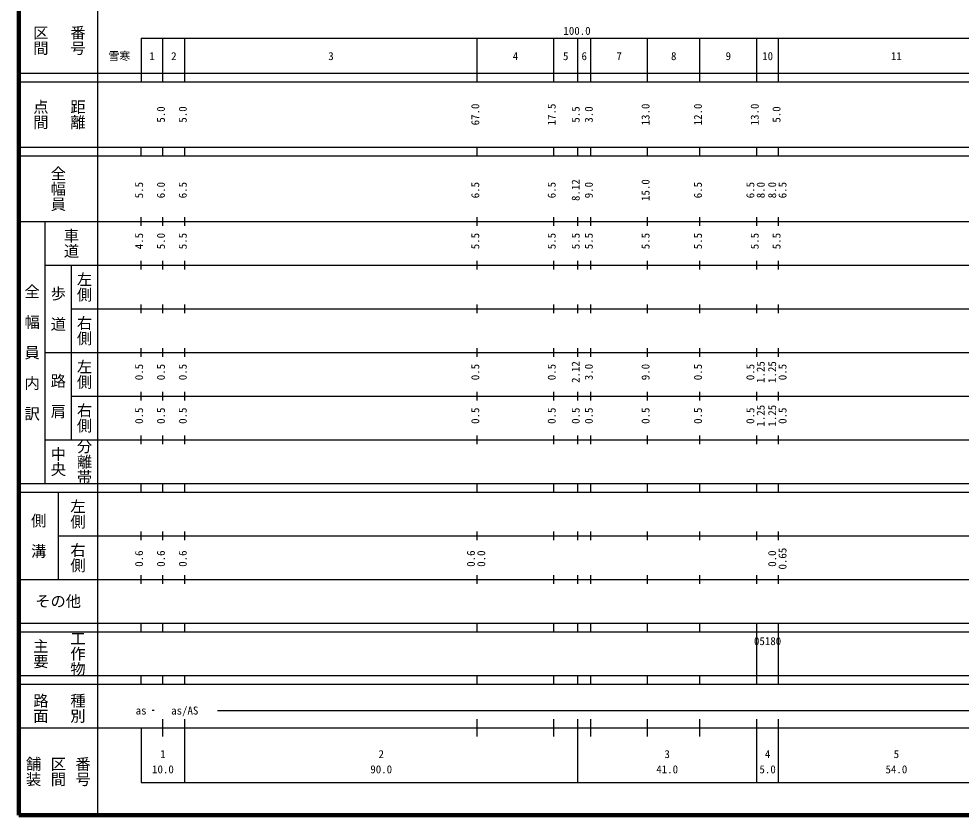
# Model space of a CAD drawing. Units: millimetres on the paper, enlarged 1000 times. Extents: x 40000 to 680000, y 20000 to 380000.
# Drawn here: x 40000 to 255829, y 20000 to 202409 of the extents above; entities that cross this region are included whole.
import ezdxf
from ezdxf.enums import TextEntityAlignment as Align

# ---------------------------------------------------------------- set-up
doc = ezdxf.new("R2010")
doc.units = ezdxf.units.MM
doc.header["$LTSCALE"] = 1000
doc.layers.add('M-TTL', color=2, linetype='Continuous', lineweight=140)
doc.layers.add('M-TTL-BAND', color=7, linetype='Continuous', lineweight=25)
doc.styles.add('@ＭＳ ゴシック', font='')
doc.styles.add('ＭＳ ゴシック', font='')
doc.styles.get('@ＭＳ ゴシック').set_extended_font_data('@MS Gothic')
doc.styles.get('ＭＳ ゴシック').set_extended_font_data('MS Gothic')

msp = doc.modelspace()

# ---------------------------------------------------------------- linework, layer by layer
at = {"layer": 'M-TTL'}
for p, q in [((40000, 380000), (40000, 20000)), ((40000, 20000), (680000, 20000))]:
    msp.add_line(p, q, dxfattribs=at)
at = {"layer": 'M-TTL-BAND'}
for p, q in [((58000, 370000), (58000, 20000)), ((68000, 198000), (579000, 198000)), ((68000, 198000), (68000, 188000)), ((73000, 188000), (73000, 198000)), ((78000, 188000), (78000, 198000)), ((145000, 188000), (145000, 198000)), ((162500, 188000), (162500, 198000)), ((168000, 188000), (168000, 198000)), ((171000, 188000), (171000, 198000)), ((184000, 188000), (184000, 198000)), ((196000, 188000), (196000, 198000)), ((209000, 188000), (209000, 198000)), ((214000, 188000), (214000, 198000)), ((40000, 190000), (579000, 190000)), ((40000, 188000), (579000, 188000)), ((40000, 173000), (579000, 173000)), ((68000, 171000), (68000, 173000)), ((73000, 171000), (73000, 173000)), ((78000, 171000), (78000, 173000)), ((145000, 171000), (145000, 173000)), ((162500, 171000), (162500, 173000)), ((168000, 171000), (168000, 173000)), ((171000, 171000), (171000, 173000)), ((184000, 171000), (184000, 173000)), ((196000, 171000), (196000, 173000)), ((209000, 171000), (209000, 173000)), ((214000, 171000), (214000, 173000)), ((40000, 171000), (579000, 171000)), ((40000, 156000), (579000, 156000)), ((46000, 96000), (46000, 156000)), ((68000, 155000), (68000, 157000)), ((73000, 155000), (73000, 157000)), ((78000, 155000), (78000, 157000)), ((145000, 155000), (145000, 157000)), ((162500, 155000), (162500, 157000)), ((168000, 155000), (168000, 157000)), ((171000, 155000), (171000, 157000)), ((184000, 155000), (184000, 157000)), ((196000, 155000), (196000, 157000)), ((209000, 155000), (209000, 157000)), ((214000, 155000), (214000, 157000)), ((68000, 145000), (68000, 147000)), ((73000, 145000), (73000, 147000)), ((78000, 145000), (78000, 147000)), ((145000, 145000), (145000, 147000)), ((162500, 145000), (162500, 147000)), ((168000, 145000), (168000, 147000)), ((171000, 145000), (171000, 147000)), ((184000, 145000), (184000, 147000)), ((196000, 145000), (196000, 147000)), ((209000, 145000), (209000, 147000)), ((214000, 145000), (214000, 147000)), ((46000, 146000), (579000, 146000)), ((52000, 146000), (52000, 106000)), ((52000, 136000), (579000, 136000)), ((68000, 135000), (68000, 137000)), ((73000, 135000), (73000, 137000)), ((78000, 135000), (78000, 137000)), ((145000, 135000), (145000, 137000)), ((162500, 135000), (162500, 137000)), ((168000, 135000), (168000, 137000)), ((171000, 135000), (171000, 137000)), ((184000, 135000), (184000, 137000)), ((196000, 135000), (196000, 137000)), ((209000, 135000), (209000, 137000)), ((214000, 135000), (214000, 137000)), ((46000, 126000), (579000, 126000)), ((68000, 125000), (68000, 127000)), ((73000, 125000), (73000, 127000)), ((78000, 125000), (78000, 127000)), ((145000, 125000), (145000, 127000)), ((162500, 125000), (162500, 127000)), ((168000, 125000), (168000, 127000)), ((171000, 125000), (171000, 127000)), ((184000, 125000), (184000, 127000)), ((196000, 125000), (196000, 127000)), ((209000, 125000), (209000, 127000)), ((214000, 125000), (214000, 127000)), ((68000, 115000), (68000, 117000)), ((73000, 115000), (73000, 117000)), ((78000, 115000), (78000, 117000)), ((145000, 115000), (145000, 117000)), ((162500, 115000), (162500, 117000)), ((168000, 115000), (168000, 117000)), ((171000, 115000), (171000, 117000)), ((184000, 115000), (184000, 117000)), ((196000, 115000), (196000, 117000)), ((209000, 115000), (209000, 117000)), ((214000, 115000), (214000, 117000)), ((52000, 116000), (579000, 116000)), ((46000, 106000), (579000, 106000)), ((68000, 105000), (68000, 107000)), ((73000, 105000), (73000, 107000)), ((78000, 105000), (78000, 107000)), ((145000, 105000), (145000, 107000)), ((162500, 105000), (162500, 107000)), ((168000, 105000), (168000, 107000)), ((171000, 105000), (171000, 107000)), ((184000, 105000), (184000, 107000)), ((196000, 105000), (196000, 107000)), ((209000, 105000), (209000, 107000)), ((214000, 105000), (214000, 107000)), ((40000, 96000), (579000, 96000)), ((68000, 94000), (68000, 96000)), ((73000, 94000), (73000, 96000)), ((78000, 94000), (78000, 96000)), ((145000, 94000), (145000, 96000)), ((162500, 94000), (162500, 96000)), ((168000, 94000), (168000, 96000)), ((171000, 94000), (171000, 96000)), ((184000, 94000), (184000, 96000)), ((196000, 94000), (196000, 96000)), ((209000, 94000), (209000, 96000)), ((214000, 94000), (214000, 96000)), ((40000, 94000), (579000, 94000)), ((49000, 94000), (49000, 74000)), ((68000, 83000), (68000, 85000)), ((73000, 83000), (73000, 85000)), ((78000, 83000), (78000, 85000)), ((145000, 83000), (145000, 85000)), ((162500, 83000), (162500, 85000)), ((168000, 83000), (168000, 85000)), ((171000, 83000), (171000, 85000)), ((184000, 83000), (184000, 85000)), ((196000, 83000), (196000, 85000)), ((209000, 83000), (209000, 85000)), ((214000, 83000), (214000, 85000)), ((49000, 84000), (579000, 84000)), ((40000, 74000), (579000, 74000)), ((68000, 73000), (68000, 75000)), ((73000, 73000), (73000, 75000)), ((78000, 73000), (78000, 75000)), ((145000, 73000), (145000, 75000)), ((162500, 73000), (162500, 75000)), ((168000, 73000), (168000, 75000)), ((171000, 73000), (171000, 75000)), ((184000, 73000), (184000, 75000)), ((196000, 73000), (196000, 75000)), ((209000, 73000), (209000, 75000)), ((214000, 73000), (214000, 75000)), ((40000, 64000), (579000, 64000)), ((68000, 62000), (68000, 64000)), ((73000, 62000), (73000, 64000)), ((78000, 62000), (78000, 64000)), ((145000, 62000), (145000, 64000)), ((162500, 62000), (162500, 64000)), ((168000, 62000), (168000, 64000)), ((171000, 62000), (171000, 64000)), ((184000, 62000), (184000, 64000)), ((196000, 62000), (196000, 64000)), ((209000, 62000), (209000, 64000)), ((214000, 62000), (214000, 64000)), ((40000, 62000), (579000, 62000)), ((209000, 52000), (209000, 62000)), ((214000, 52000), (214000, 62000)), ((40000, 52000), (579000, 52000)), ((68000, 50000), (68000, 52000)), ((73000, 50000), (73000, 52000)), ((78000, 50000), (78000, 52000)), ((145000, 50000), (145000, 52000)), ((162500, 50000), (162500, 52000)), ((168000, 50000), (168000, 52000)), ((171000, 50000), (171000, 52000)), ((184000, 50000), (184000, 52000)), ((196000, 50000), (196000, 52000)), ((209000, 50000), (209000, 52000)), ((214000, 50000), (214000, 52000)), ((40000, 50000), (579000, 50000)), ((71000, 44000), (70500, 44000)), ((85500, 44000), (565000, 44000)), ((73000, 38000), (73000, 42000)), ((78000, 27500), (78000, 42000)), ((145000, 38000), (145000, 42000)), ((162500, 38000), (162500, 42000)), ((168000, 27500), (168000, 42000)), ((171000, 38000), (171000, 42000)), ((184000, 38000), (184000, 42000)), ((196000, 38000), (196000, 42000)), ((209000, 27500), (209000, 42000)), ((214000, 27500), (214000, 42000)), ((40000, 40000), (579000, 40000)), ((68000, 40000), (68000, 27500)), ((68000, 27500), (579000, 27500))]:
    msp.add_line(p, q, dxfattribs=at)

# ---------------------------------------------------------------- texts
at = {"layer": 'M-TTL-BAND', "style": '@ＭＳ ゴシック'}
for s, p in [('番号', (53500, 197500)), ('区間', (45000, 197500)), ('点間', (45000, 180500)), ('距離', (53500, 180500)), ('全幅員', (49000, 163500)), ('車道', (52000, 151000)), ('左側', (55000, 141000)), ('全\u3000幅\u3000員\u3000内\u3000訳', (43000, 126000)), ('歩\u3000道', (49000, 136000)), ('右側', (55000, 131000)), ('左側', (55000, 121000)), ('路\u3000肩', (49000, 116000)), ('右側', (55000, 111000)), ('分離帯', (55000, 101000)), ('中央', (49000, 101000)), ('左側', (53500, 89000)), ('側\u3000溝', (44500, 84000)), ('右側', (53500, 79000)), ('工作物', (53500, 57000)), ('主要', (45000, 57000)), ('路面', (45000, 44500)), ('種別', (53500, 44500)), ('舗装', (43333, 30000)), ('区間', (49000, 30000)), ('番号', (54667, 30000))]:
    msp.add_text(s, height=2566, rotation=270, dxfattribs=at).set_placement(p, align=Align.MIDDLE_CENTER)
at = {"layer": 'M-TTL-BAND', "style": 'ＭＳ ゴシック'}
for s, p in [('100.0', (167844, 198195)), ('雪寒', (63017, 192405)), ('1', (70500, 192405)), ('2', (75500, 192405)), ('3', (111500, 192405)), ('4', (153750, 192405)), ('5', (165250, 192405)), ('6', (169500, 192405)), ('7', (177500, 192405)), ('8', (190000, 192405)), ('9', (202500, 192405)), ('10', (211500, 192405)), ('11', (241000, 192405)), ('as', (68000, 42500)), ('as/AS', (78000, 42500)), ('1', (73000, 32523)), ('2', (123000, 32523)), ('3', (188500, 32523)), ('4', (211500, 32523)), ('5', (241000, 32523)), ('10.0', (73000, 29033)), ('90.0', (123000, 29033)), ('41.0', (188500, 29033)), ('5.0', (211500, 29033)), ('54.0', (241000, 29033))]:
    msp.add_text(s, height=1833, dxfattribs=at).set_placement(p, align=Align.BOTTOM_CENTER)
for s, p in [('5.0', (74000, 180500)), ('5.0', (79000, 180500)), ('67.0', (146000, 180500)), ('17.5', (163500, 180500)), ('5.5', (169000, 180500)), ('3.0', (172000, 180500)), ('13.0', (185000, 180500)), ('12.0', (197000, 180500)), ('13.0', (210000, 180500)), ('5.0', (215000, 180500)), ('5.5', (69000, 163174)), ('6.0', (74000, 163174)), ('6.5', (79000, 163174)), ('6.5', (146000, 163174)), ('6.5', (163500, 163174)), ('8.12', (169000, 163174)), ('9.0', (172000, 163174)), ('15.0', (185000, 163174)), ('6.5', (197000, 163174)), ('6.5', (209000, 163174)), ('8.0', (211370, 163174)), ('8.0', (214000, 163174)), ('6.5', (216370, 163174)), ('4.5', (69000, 151500)), ('5.0', (74000, 151500)), ('5.5', (79000, 151500)), ('5.5', (146000, 151500)), ('5.5', (163500, 151500)), ('5.5', (169000, 151500)), ('5.5', (172000, 151500)), ('5.5', (185000, 151500)), ('5.5', (197000, 151500)), ('5.5', (210000, 151500)), ('5.5', (215000, 151500)), ('0.5', (69000, 121500)), ('0.5', (74000, 121500)), ('0.5', (79000, 121500)), ('0.5', (146000, 121500)), ('0.5', (163500, 121500)), ('2.12', (169000, 121500)), ('3.0', (172000, 121500)), ('9.0', (185000, 121500)), ('0.5', (197000, 121500)), ('0.5', (209000, 121500)), ('1.25', (211370, 121500)), ('1.25', (214000, 121500)), ('0.5', (216370, 121500)), ('0.5', (69000, 111500)), ('0.5', (74000, 111500)), ('0.5', (79000, 111500)), ('0.5', (146000, 111500)), ('0.5', (163500, 111500)), ('0.5', (169000, 111500)), ('0.5', (172000, 111500)), ('0.5', (185000, 111500)), ('0.5', (197000, 111500)), ('0.5', (209000, 111500)), ('1.25', (211370, 111500)), ('1.25', (214000, 111500)), ('0.5', (216370, 111500)), ('0.6', (69000, 78764)), ('0.6', (74000, 78764)), ('0.6', (79000, 78764)), ('0.6', (145000, 78764)), ('0.0', (147370, 78764)), ('0.0', (214000, 78764)), ('0.65', (216370, 78764))]:
    msp.add_text(s, height=1833, rotation=90, dxfattribs=at).set_placement(p, align=Align.BOTTOM_CENTER)
msp.add_text('その他', height=2566, dxfattribs=at).set_placement((49000, 69000), align=Align.MIDDLE_CENTER)
msp.add_text('05180', height=1833, dxfattribs=at).set_placement((208375, 58405), align=Align.BOTTOM_LEFT)

doc.saveas('drawing.dxf')
